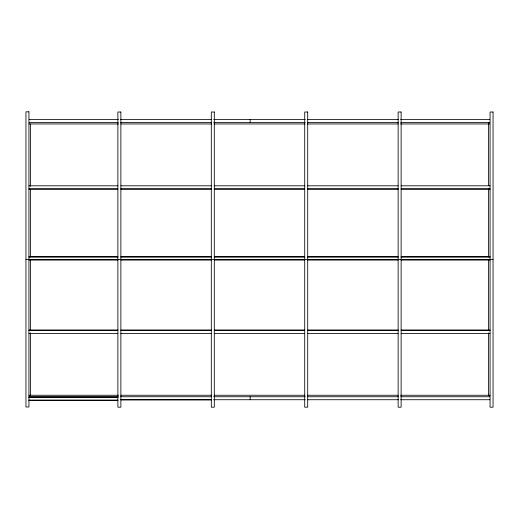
<?xml version="1.0" encoding="UTF-8"?>
<svg xmlns="http://www.w3.org/2000/svg" width="519" height="519" viewBox="0 0 519 519"><rect width="100%" height="100%" fill="white"/><g stroke="black" fill="none" stroke-linecap="round" stroke-linejoin="round"><path stroke-width="0.78" d="M29.2 119.474L118.41 119.474M120.661 119.474L211.661 119.474M213.744 119.474L305.217 119.474M307.352 119.474L398.326 119.474M400.603 119.474L489.813 119.474M29.2 122.465L118.235 122.465M120.661 122.465L211.317 122.465M213.744 122.465L305.217 122.465M307.65 122.465L398.326 122.465M400.752 122.465L489.813 122.465M28.954 123.957L118.41 123.957M120.843 123.957L211.661 123.957M214.094 123.957L304.919 123.957M307.352 123.957L398.17 123.957M400.603 123.957L489.806 123.957M28.973 185.808L117.91 185.808M120.875 185.808L211.304 185.808M214.295 185.808L304.718 185.808M307.709 185.808L398.138 185.808M401.129 185.808L490.059 185.808M28.973 188.76L117.91 188.76M120.875 188.76L211.304 188.76M214.295 188.76L304.718 188.76M307.709 188.76L398.138 188.76M401.129 188.76L490.059 188.76M28.973 189.234L117.91 189.234M120.875 189.234L211.304 189.234M214.295 189.234L304.718 189.234M307.709 189.234L398.138 189.234M401.129 189.234L490.059 189.234M28.973 256.652L117.91 256.652M120.875 256.652L211.304 256.652M214.295 256.652L304.718 256.652M307.709 256.652L398.138 256.652M401.129 256.652L490.059 256.652M28.973 257.119L117.91 257.119M120.875 257.119L211.304 257.119M214.295 257.119L304.718 257.119M307.709 257.119L398.138 257.119M401.129 257.119L490.059 257.119M25.95 259.396L28.941 259.396M28.973 259.604L493.05 259.604M28.973 260.071L117.91 260.071M120.875 260.071L211.304 260.071M214.295 260.071L304.718 260.071M307.709 260.071L398.138 260.071M401.129 260.071L490.059 260.071M28.973 329.974L117.91 329.974M120.875 329.974L211.304 329.974M214.295 329.974L304.718 329.974M307.709 329.974L398.138 329.974M401.129 329.974L490.059 329.974M28.973 330.447L117.91 330.447M120.875 330.447L211.304 330.447M214.295 330.447L304.718 330.447M307.709 330.447L398.138 330.447M401.129 330.447L490.059 330.447M28.973 333.399L117.91 333.399M120.875 333.399L211.304 333.399M214.295 333.399L304.718 333.399M307.709 333.399L398.138 333.399M401.129 333.399L490.059 333.399M28.954 395.244L118.41 395.244M120.843 395.244L211.661 395.244M214.094 395.244L304.919 395.244M307.352 395.244L398.17 395.244M400.603 395.244L490.059 395.244M29.2 396.737L118.235 396.737M120.661 396.737L211.317 396.737M213.744 396.737L305.217 396.737M307.65 396.737L398.326 396.737M400.752 396.737L489.813 396.737M28.954 397.158L117.884 397.158M28.954 397.398L117.884 397.398M120.661 399.727L211.661 399.727M213.744 399.727L305.217 399.727M307.352 399.727L398.326 399.727M400.603 399.727L489.813 399.727M120.992 399.877L211.188 399.877M28.954 400.11L117.884 400.11M28.954 400.35L117.884 400.35M488.567 122.588L488.567 185.698M488.567 188.929L488.567 256.892M488.567 260.129L488.567 330.519M488.567 332.945L488.567 395.244M250.164 119.474L250.164 122.465M250.164 396.737L250.164 399.727M30.446 123.957L30.446 186.315M30.446 189.552L30.446 256.769M30.446 260.006L30.446 330.46M30.446 332.887L30.446 395.244M28.941 111.812L25.95 111.812L25.95 406.987L28.941 406.987L28.941 111.812M120.875 112.013L117.884 112.013L117.884 407.188L120.875 407.188L120.875 112.013M214.295 112.013L211.304 112.013L211.304 407.188L214.295 407.188L214.295 112.013M307.709 112.013L304.718 112.013L304.718 407.188L307.709 407.188L307.709 112.013M401.129 112.013L398.138 112.013L398.138 407.188L401.129 407.188L401.129 112.013M493.05 112.013L490.059 112.013L490.059 407.188L493.05 407.188L493.05 112.013"/></g></svg>
